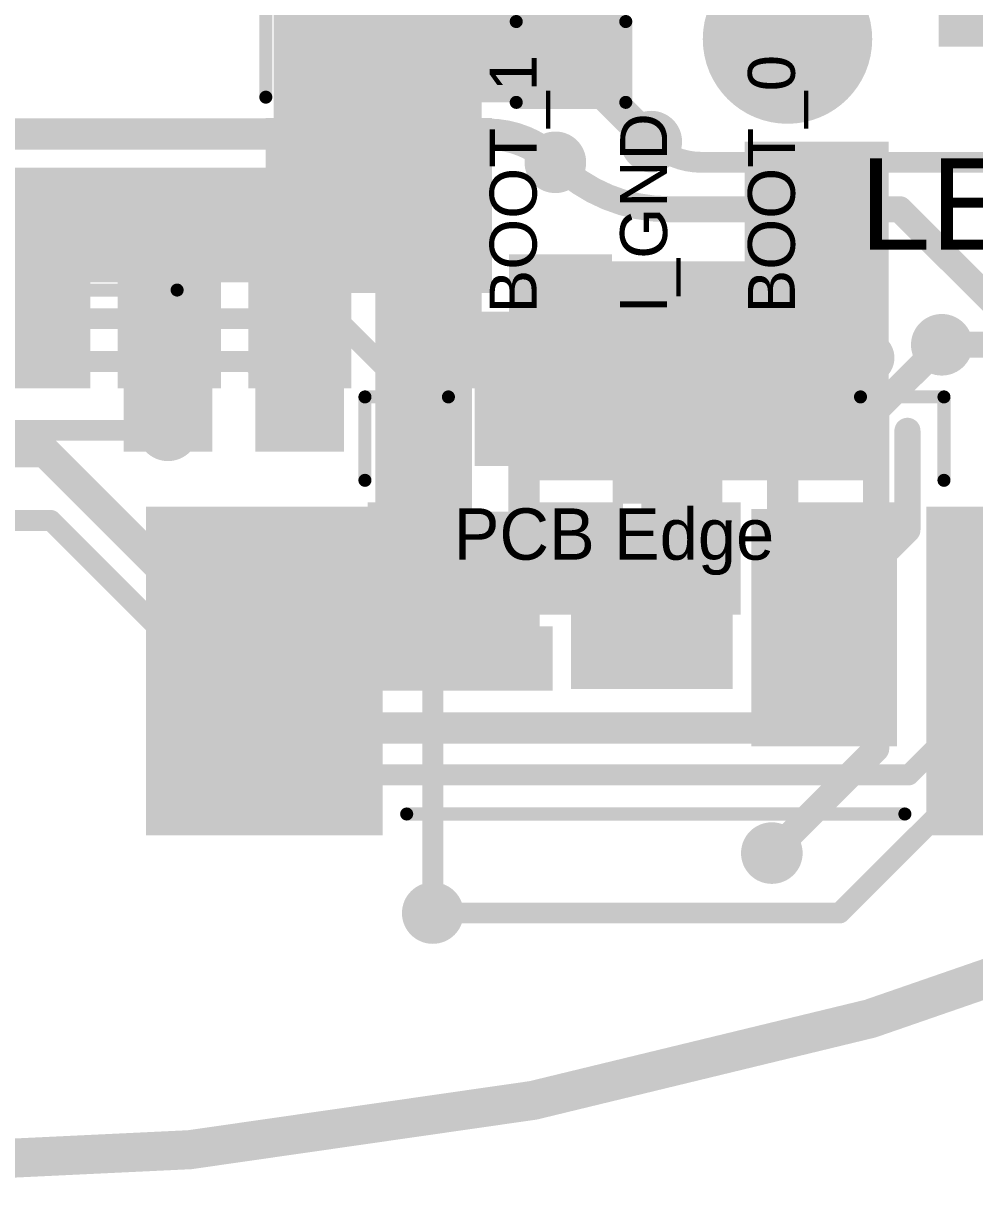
# Model space of a CAD drawing. Header units: millimetres. Extents: x -35.7 to 35.7, y -3.2 to 68.2.
# Drawn here: x 1.75 to 11.02, y -3.19 to 8.14 of the extents above; entities that cross this region are included whole.
import ezdxf

# ---------------------------------------------------------------- set-up
doc = ezdxf.new("R2010")
doc.units = ezdxf.units.MM
for name, color, linetype in [('BottomLayer', 5, 'Continuous'), ('BottomPaste', 16, 'Continuous'), ('BottomSolder', 6, 'Continuous'), ('Mechanical2', 216, 'Continuous'), ('PadHoleLayer', 156, 'Continuous'), ('TopLayer', 1, 'Continuous'), ('TopOverlay', 2, 'Continuous'), ('TopPaste', 8, 'Continuous'), ('TopSolder', 216, 'Continuous'), ('ViaHoleLayer', 16, 'Continuous')]:
    doc.layers.add(name, color=color, linetype=linetype)
doc.styles.add('Arial', font='', dxfattribs={"height": 0.2})
doc.styles.get('Arial').set_extended_font_data('Arial')

# ---------------------------------------------------------------- blocks, each defined once
blk = doc.blocks.new('SOT_23_6_14')
at = {"layer": 'TopLayer'}
for points in [[(-1.91999743, 1.26000002), (-0.69999733, 1.26000002), (-0.69999733, 0.64000126), (-1.91999743, 0.64000126)], [(0.70000241, 1.26000002), (1.92000251, 1.26000002), (1.92000251, 0.64000126), (0.70000241, 0.64000126)], [(-1.91999743, 0.30999938), (-0.69999733, 0.30999938), (-0.69999733, -0.30999938), (-1.91999743, -0.30999938)], [(0.70000241, 0.30999938), (1.92000251, 0.30999938), (1.92000251, -0.30999938), (0.70000241, -0.30999938)], [(-1.91999743, -0.64000126), (-0.69999733, -0.64000126), (-0.69999733, -1.26000002), (-1.91999743, -1.26000002)], [(0.70000241, -0.64000126), (1.92000251, -0.64000126), (1.92000251, -1.26000002), (0.70000241, -1.26000002)]]:
    blk.add_hatch(color=1, dxfattribs=at).paths.add_polyline_path(points)
at = {"layer": 'TopPaste'}
for points in [[(-1.91999743, 1.26000002), (-0.69999733, 1.26000002), (-0.69999733, 0.64000126), (-1.91999743, 0.64000126)], [(0.70000241, 1.26000002), (1.92000251, 1.26000002), (1.92000251, 0.64000126), (0.70000241, 0.64000126)], [(-1.91999743, 0.30999938), (-0.69999733, 0.30999938), (-0.69999733, -0.30999938), (-1.91999743, -0.30999938)], [(0.70000241, 0.30999938), (1.92000251, 0.30999938), (1.92000251, -0.30999938), (0.70000241, -0.30999938)], [(-1.91999743, -0.64000126), (-0.69999733, -0.64000126), (-0.69999733, -1.26000002), (-1.91999743, -1.26000002)], [(0.70000241, -0.64000126), (1.92000251, -0.64000126), (1.92000251, -1.26000002), (0.70000241, -1.26000002)]]:
    blk.add_hatch(color=8, dxfattribs=at).paths.add_polyline_path(points)
at = {"layer": 'TopSolder'}
for points in [[(-2.02159743, 1.36160002), (-0.59839733, 1.36160002), (-0.59839733, 0.53840126), (-2.02159743, 0.53840126)], [(0.5984024099999999, 1.36160002), (2.02160251, 1.36160002), (2.02160251, 0.53840126), (0.5984024099999999, 0.53840126)], [(-2.02159743, 0.41159938), (-0.59839733, 0.41159938), (-0.59839733, -0.41159938), (-2.02159743, -0.41159938)], [(0.5984024099999999, 0.41159938), (2.02160251, 0.41159938), (2.02160251, -0.41159938), (0.5984024099999999, -0.41159938)], [(-2.02159743, -0.53840126), (-0.59839733, -0.53840126), (-0.59839733, -1.36160002), (-2.02159743, -1.36160002)], [(0.5984024099999999, -0.53840126), (2.02160251, -0.53840126), (2.02160251, -1.36160002), (0.5984024099999999, -1.36160002)]]:
    blk.add_hatch(color=216, dxfattribs=at).paths.add_polyline_path(points)
at = {"layer": 'TopOverlay', "const_width": 0.127}
for points in [[(-0.889, 1.524), (0.8636, 1.524)], [(-0.889, 1.4240002), (-0.889, 1.524)], [(0.8636, 1.4240002), (0.8636, 1.524)], [(-2.1844, 1.0922), (-2.0574, 0.9652)], [(-2.1844, 0.8382), (-2.1844, 1.0922)], [(-2.1844, 0.8382), (-2.0574, 0.9652)], [(-0.889, -1.524), (-0.889, -1.4240002)], [(-0.889, -1.524), (0.8636, -1.524)], [(0.8636, -1.524), (0.8636, -1.4240002)]]:
    blk.add_lwpolyline(points, dxfattribs=at)
at = {"layer": 'TopOverlay', "const_width": 0.0635}
for points in [[(-0.9207499999999998, 1.524, 1), (-0.85725, 1.524, 1)], [(-0.9207499999999998, 1.524, 1), (-0.85725, 1.524, 1)], [(0.83185, 1.524, 1), (0.8953499999999999, 1.524, 1)], [(0.83185, 1.524, 1), (0.8953499999999999, 1.524, 1)], [(-0.9207499999999998, 1.4240002, 1), (-0.85725, 1.4240002, 1)], [(0.83185, 1.4240002, 1), (0.8953499999999999, 1.4240002, 1)], [(-2.21615, 1.0922, 1), (-2.15265, 1.0922, 1)], [(-2.21615, 1.0922, 1), (-2.15265, 1.0922, 1)], [(-2.08915, 0.9652, 1), (-2.02565, 0.9652, 1)], [(-2.08915, 0.9652, 1), (-2.02565, 0.9652, 1)], [(-2.21615, 0.8382, 1), (-2.15265, 0.8382, 1)], [(-2.21615, 0.8382, 1), (-2.15265, 0.8382, 1)], [(-0.9207499999999998, -1.4240002, 1), (-0.85725, -1.4240002, 1)], [(-0.9207499999999998, -1.524, 1), (-0.85725, -1.524, 1)], [(-0.9207499999999998, -1.524, 1), (-0.85725, -1.524, 1)], [(0.83185, -1.4240002, 1), (0.8953499999999999, -1.4240002, 1)], [(0.83185, -1.524, 1), (0.8953499999999999, -1.524, 1)], [(0.83185, -1.524, 1), (0.8953499999999999, -1.524, 1)]]:
    blk.add_lwpolyline(points, format="xyb", close=True, dxfattribs=at)
blk = doc.blocks.new('0533980367_30')
at = {"layer": 'TopLayer'}
for points in [[(-4.84999792, 2.87499806), (-2.74999704, 2.87499806), (-2.74999704, -0.12500102), (-4.84999792, -0.12500102)], [(4.85000554, -0.12499848), (2.75000466, -0.12499848), (2.75000466, 2.8750006), (4.85000554, 2.8750006)], [(-1.64999797, -0.7249960099999999), (-0.8499970299999999, -0.7249960099999999), (-0.8499970299999999, -2.02499595), (-1.64999797, -2.02499595)], [(-0.39999793, -0.7249985499999999), (0.4000030099999999, -0.7249985499999999), (0.4000030099999999, -2.02499849), (-0.39999793, -2.02499849)], [(0.8500021099999999, -0.7249985499999999), (1.65000305, -0.7249985499999999), (1.65000305, -2.02499849), (0.8500021099999999, -2.02499849)]]:
    blk.add_hatch(color=1, dxfattribs=at).paths.add_polyline_path(points)
at = {"layer": 'TopPaste'}
for points in [[(-4.84999792, 2.87499806), (-2.74999704, 2.87499806), (-2.74999704, -0.12500102), (-4.84999792, -0.12500102)], [(4.85000554, -0.12499848), (2.75000466, -0.12499848), (2.75000466, 2.8750006), (4.85000554, 2.8750006)], [(-1.64999797, -0.7249960099999999), (-0.8499970299999999, -0.7249960099999999), (-0.8499970299999999, -2.02499595), (-1.64999797, -2.02499595)], [(-0.39999793, -0.7249985499999999), (0.4000030099999999, -0.7249985499999999), (0.4000030099999999, -2.02499849), (-0.39999793, -2.02499849)], [(0.8500021099999999, -0.7249985499999999), (1.65000305, -0.7249985499999999), (1.65000305, -2.02499849), (0.8500021099999999, -2.02499849)]]:
    blk.add_hatch(color=8, dxfattribs=at).paths.add_polyline_path(points)
at = {"layer": 'TopSolder'}
for points in [[(-4.951597919999999, 2.97659806), (-2.64839704, 2.97659806), (-2.64839704, -0.22660102), (-4.951597919999999, -0.22660102)], [(4.95160554, -0.22659848), (2.64840466, -0.22659848), (2.64840466, 2.9766006), (4.95160554, 2.9766006)], [(-1.75159797, -0.62339601), (-0.7483970299999999, -0.62339601), (-0.7483970299999999, -2.12659595), (-1.75159797, -2.12659595)], [(-0.50159793, -0.62339855), (0.50160301, -0.62339855), (0.50160301, -2.12659849), (-0.50159793, -2.12659849)], [(0.7484021099999999, -0.62339855), (1.75160305, -0.62339855), (1.75160305, -2.12659849), (0.7484021099999999, -2.12659849)]]:
    blk.add_hatch(color=216, dxfattribs=at).paths.add_polyline_path(points)
at = {"layer": 'TopOverlay'}
for points, const_width in [([(2.413, 2.76860254), (-2.43840254, 2.76859492)], 0.127), ([(-2.28600254, 0.17780254), (-2.4638, 0)], 0.254), ([(-2.10819746, 0.17780254), (-2.28600254, 0.17780254)], 0.254), ([(-2.4638, 0), (-2.4638, -0.9651974600000001)], 0.254), ([(-2.8194, -1.29539492), (-2.81940254, -0.48259746)], 0.127), ([(2.81940762, -0.4826), (2.81940254, -1.29539746)], 0.127), ([(-2.00660254, -1.2954), (-2.8194, -1.29539492)], 0.127), ([(2.81940254, -1.29539746), (2.00658984, -1.29539746)], 0.127)]:
    blk.add_lwpolyline(points, dxfattribs=dict(at, const_width=const_width))
for points, const_width in [([(-2.47015254, 2.76859492, 1), (-2.40665254, 2.76859492, 1)], 0.0635), ([(2.38125, 2.76860254, 1), (2.44475, 2.76860254, 1)], 0.0635), ([(-2.34950254, 0.17780254, 1), (-2.22250254, 0.17780254, 1)], 0.127), ([(-2.34950254, 0.17780254, 1), (-2.22250254, 0.17780254, 1)], 0.127), ([(-2.17169746, 0.17780254, 1), (-2.04469746, 0.17780254, 1)], 0.127), ([(-2.5273, 0, 1), (-2.4003, 0, 1)], 0.127), ([(-2.5273, 0, 1), (-2.4003, 0, 1)], 0.127), ([(-2.85115254, -0.48259746, 1), (-2.78765254, -0.48259746, 1)], 0.0635), ([(2.78765762, -0.4826, 1), (2.85115762, -0.4826, 1)], 0.0635), ([(-2.5273, -0.9651974600000001, 1), (-2.4003, -0.9651974600000001, 1)], 0.127), ([(-2.85115, -1.29539492, 1), (-2.78765, -1.29539492, 1)], 0.0635), ([(-2.85115, -1.29539492, 1), (-2.78765, -1.29539492, 1)], 0.0635), ([(-2.03835254, -1.2954, 1), (-1.97485254, -1.2954, 1)], 0.0635), ([(1.97483984, -1.29539746, 1), (2.03833984, -1.29539746, 1)], 0.0635), ([(2.78765254, -1.29539746, 1), (2.85115254, -1.29539746, 1)], 0.0635), ([(2.78765254, -1.29539746, 1), (2.85115254, -1.29539746, 1)], 0.0635), ([(-1.95580508, -1.67640254, 1), (-2.20980508, -1.67640254, 1)], 0.254), ([(-2.27330508, -1.67640254, 1), (-2.14630508, -1.67640254, 1)], 0.127), ([(-2.01930508, -1.67640254, 1), (-1.89230508, -1.67640254, 1)], 0.127)]:
    blk.add_lwpolyline(points, format="xyb", close=True, dxfattribs=dict(at, const_width=const_width))
blk.add_text('PCB Edge', height=0.499999, rotation=180, dxfattribs=at).set_placement((1.9558, 0.2905887))
blk = doc.blocks.new('TACTILE_SWITCH_13MM_ACTUATOR_36')
at = {"layer": 'TopLayer'}
for points in [[(-5.24999966, 3.00000035), (-3.24999858, 3.00000035), (-3.24999858, 1.50000081), (-5.24999966, 1.50000081)], [(3.25000112, 3.00000035), (5.250002199999999, 3.00000035), (5.250002199999999, 1.50000081), (3.25000112, 1.50000081)], [(-5.24999966, -1.50000081), (-3.24999858, -1.50000081), (-3.24999858, -3.00000035), (-5.24999966, -3.00000035)], [(3.25000112, -1.50000081), (5.250002199999999, -1.50000081), (5.250002199999999, -3.00000035), (3.25000112, -3.00000035)]]:
    blk.add_hatch(color=1, dxfattribs=at).paths.add_polyline_path(points)
at = {"layer": 'TopPaste'}
for points in [[(-5.24999966, 3.00000035), (-3.24999858, 3.00000035), (-3.24999858, 1.50000081), (-5.24999966, 1.50000081)], [(3.25000112, 3.00000035), (5.250002199999999, 3.00000035), (5.250002199999999, 1.50000081), (3.25000112, 1.50000081)], [(-5.24999966, -1.50000081), (-3.24999858, -1.50000081), (-3.24999858, -3.00000035), (-5.24999966, -3.00000035)], [(3.25000112, -1.50000081), (5.250002199999999, -1.50000081), (5.250002199999999, -3.00000035), (3.25000112, -3.00000035)]]:
    blk.add_hatch(color=8, dxfattribs=at).paths.add_polyline_path(points)
at = {"layer": 'TopSolder'}
for points in [[(-5.35159966, 3.10160035), (-3.14839858, 3.10160035), (-3.14839858, 1.39840081), (-5.35159966, 1.39840081)], [(3.14840112, 3.10160035), (5.351602199999999, 3.10160035), (5.351602199999999, 1.39840081), (3.14840112, 1.39840081)], [(-5.35159966, -1.39840081), (-3.14839858, -1.39840081), (-3.14839858, -3.10160035), (-5.35159966, -3.10160035)], [(3.14840112, -1.39840081), (5.351602199999999, -1.39840081), (5.351602199999999, -3.10160035), (3.14840112, -3.10160035)]]:
    blk.add_hatch(color=216, dxfattribs=at).paths.add_polyline_path(points)
at = {"layer": 'TopOverlay', "const_width": 0.127}
for points in [[(2.3876, 3.0734), (-2.286, 3.0734)], [(-3.1496, 1.1938), (-3.1496, -1.1938)], [(3.14960254, 1.1938), (3.14960254, -1.1938)], [(2.3876, -3.0734), (-2.286, -3.0734)]]:
    blk.add_lwpolyline(points, dxfattribs=at)
at = {"layer": 'TopOverlay', "const_width": 0.0635}
for points in [[(-2.31775, 3.0734, 1), (-2.25425, 3.0734, 1)], [(2.35585, 3.0734, 1), (2.41935, 3.0734, 1)], [(-3.18135, 1.1938, 1), (-3.11785, 1.1938, 1)], [(3.11785254, 1.1938, 1), (3.18135254, 1.1938, 1)], [(-3.18135, -1.1938, 1), (-3.11785, -1.1938, 1)], [(3.11785254, -1.1938, 1), (3.18135254, -1.1938, 1)], [(-2.31775, -3.0734, 1), (-2.25425, -3.0734, 1)], [(2.35585, -3.0734, 1), (2.41935, -3.0734, 1)]]:
    blk.add_lwpolyline(points, format="xyb", close=True, dxfattribs=at)
blk = doc.blocks.new('CAP_0603_96')
at = {"layer": 'TopLayer'}
for points in [[(-0.3809999999999999, 0.4445), (-0.3809999999999999, -0.4445), (-1.143, -0.4445), (-1.143, 0.4445)], [(1.143, 0.4445), (1.143, -0.4445), (0.3809999999999999, -0.4445), (0.3809999999999999, 0.4445)]]:
    blk.add_hatch(color=1, dxfattribs=at).paths.add_polyline_path(points)
at = {"layer": 'TopPaste'}
for points in [[(-0.3809999999999999, 0.4445), (-0.3809999999999999, -0.4445), (-1.143, -0.4445), (-1.143, 0.4445)], [(1.143, 0.4445), (1.143, -0.4445), (0.3809999999999999, -0.4445), (0.3809999999999999, 0.4445)]]:
    blk.add_hatch(color=8, dxfattribs=at).paths.add_polyline_path(points)
at = {"layer": 'TopSolder'}
for points in [[(-0.3210001199999999, 0.50449988), (-0.3210001199999999, -0.50449988), (-1.20299988, -0.50449988), (-1.20299988, 0.50449988)], [(1.20299988, 0.50449988), (1.20299988, -0.50449988), (0.3210001199999999, -0.50449988), (0.3210001199999999, 0.50449988)]]:
    blk.add_hatch(color=216, dxfattribs=at).paths.add_polyline_path(points)
at = {"layer": 'TopOverlay', "const_width": 0.127}
for points in [[(-0.4571999999999999, 0.5334), (-1.2446, 0.5334)], [(-1.2446, -0.5334), (-1.2446, 0.5334)], [(1.2446, 0.5334), (0.4571999999999999, 0.5334)], [(1.2446, -0.5334), (1.2446, 0.5334)], [(-0.4571999999999999, -0.5334), (-1.2446, -0.5334)], [(1.2446, -0.5334), (0.4571999999999999, -0.5334)]]:
    blk.add_lwpolyline(points, dxfattribs=at)
at = {"layer": 'TopOverlay', "const_width": 0.0635}
for points in [[(-1.27635, 0.5334, 1), (-1.21285, 0.5334, 1)], [(-1.27635, 0.5334, 1), (-1.21285, 0.5334, 1)], [(-0.4889499999999999, 0.5334, 1), (-0.42545, 0.5334, 1)], [(0.42545, 0.5334, 1), (0.4889499999999999, 0.5334, 1)], [(1.21285, 0.5334, 1), (1.27635, 0.5334, 1)], [(1.21285, 0.5334, 1), (1.27635, 0.5334, 1)], [(-1.27635, -0.5334, 1), (-1.21285, -0.5334, 1)], [(-1.27635, -0.5334, 1), (-1.21285, -0.5334, 1)], [(-0.4889499999999999, -0.5334, 1), (-0.42545, -0.5334, 1)], [(0.42545, -0.5334, 1), (0.4889499999999999, -0.5334, 1)], [(1.21285, -0.5334, 1), (1.27635, -0.5334, 1)], [(1.21285, -0.5334, 1), (1.27635, -0.5334, 1)]]:
    blk.add_lwpolyline(points, format="xyb", close=True, dxfattribs=at)
blk = doc.blocks.new('M55_7012642R_B_135')
at = {"layer": 'BottomLayer'}
for points in [[(-10.71499889, 3.79999748), (-9.514998749999998, 3.79999748), (-9.514998749999998, 1.0999978), (-10.71499889, 1.0999978)], [(-7.219999529999999, 2.19999687), (-8.02000047, 2.19999687), (-8.02000047, 3.29999721), (-7.219999529999999, 3.29999721)], [(-5.949999529999999, 2.19999687), (-6.75000047, 2.19999687), (-6.75000047, 3.29999721), (-5.949999529999999, 3.29999721)], [(-4.67999953, 2.19999687), (-5.480000469999999, 2.19999687), (-5.480000469999999, 3.29999721), (-4.67999953, 3.29999721)], [(-3.40999953, 2.19999687), (-4.21000047, 2.19999687), (-4.21000047, 3.29999721), (-3.40999953, 3.29999721)], [(-2.13999953, 2.19999687), (-2.94000047, 2.19999687), (-2.94000047, 3.29999721), (-2.13999953, 3.29999721)]]:
    blk.add_hatch(color=5, dxfattribs=at).paths.add_polyline_path(points)
at = {"layer": 'BottomPaste'}
for points in [[(-10.71499889, 3.79999748), (-9.514998749999998, 3.79999748), (-9.514998749999998, 1.0999978), (-10.71499889, 1.0999978)], [(-7.219999529999999, 2.19999687), (-8.02000047, 2.19999687), (-8.02000047, 3.29999721), (-7.219999529999999, 3.29999721)], [(-5.949999529999999, 2.19999687), (-6.75000047, 2.19999687), (-6.75000047, 3.29999721), (-5.949999529999999, 3.29999721)], [(-4.67999953, 2.19999687), (-5.480000469999999, 2.19999687), (-5.480000469999999, 3.29999721), (-4.67999953, 3.29999721)], [(-3.40999953, 2.19999687), (-4.21000047, 2.19999687), (-4.21000047, 3.29999721), (-3.40999953, 3.29999721)], [(-2.13999953, 2.19999687), (-2.94000047, 2.19999687), (-2.94000047, 3.29999721), (-2.13999953, 3.29999721)]]:
    blk.add_hatch(color=16, dxfattribs=at).paths.add_polyline_path(points)
at = {"layer": 'BottomSolder'}
for points in [[(-10.81659889, 3.90159748), (-9.41339875, 3.90159748), (-9.41339875, 0.9983978), (-10.81659889, 0.9983978)], [(-7.11839953, 2.09839687), (-8.121600469999999, 2.09839687), (-8.121600469999999, 3.401597209999999), (-7.11839953, 3.401597209999999)], [(-5.84839953, 2.09839687), (-6.85160047, 2.09839687), (-6.85160047, 3.401597209999999), (-5.84839953, 3.401597209999999)], [(-4.57839953, 2.09839687), (-5.58160047, 2.09839687), (-5.58160047, 3.401597209999999), (-4.57839953, 3.401597209999999)], [(-3.30839953, 2.09839687), (-4.31160047, 2.09839687), (-4.31160047, 3.401597209999999), (-3.30839953, 3.401597209999999)], [(-2.03839953, 2.09839687), (-3.04160047, 2.09839687), (-3.04160047, 3.401597209999999), (-2.03839953, 3.401597209999999)]]:
    blk.add_hatch(color=6, dxfattribs=at).paths.add_polyline_path(points)
h = blk.add_hatch(color=6, dxfattribs=at)
edge = h.paths.add_edge_path()
edge.add_arc((-9.83000066, -2.54e-06), 0.1016, 0, 360)
at = {"layer": 'PadHoleLayer'}
h = blk.add_hatch(color=156, dxfattribs=at)
edge = h.paths.add_edge_path()
edge.add_arc((-9.83000066, -2.54e-06), 0.8249996199999998, 0, 360)
at = {"layer": 'TopSolder'}
h = blk.add_hatch(color=216, dxfattribs=at)
edge = h.paths.add_edge_path()
edge.add_arc((-9.83000066, -2.54e-06), 0.1016, 0, 360)
blk = doc.blocks.new('RES0603_B_161')
at = {"layer": 'BottomLayer'}
for points in [[(-1.143, -0.4445), (-1.143, 0.4445), (-0.3809999999999999, 0.4445), (-0.3809999999999999, -0.4445)], [(0.3809999999999999, -0.4445), (0.3809999999999999, 0.4445), (1.143, 0.4445), (1.143, -0.4445)]]:
    blk.add_hatch(color=5, dxfattribs=at).paths.add_polyline_path(points)
at = {"layer": 'BottomPaste'}
for points in [[(-1.143, -0.4445), (-1.143, 0.4445), (-0.3809999999999999, 0.4445), (-0.3809999999999999, -0.4445)], [(0.3809999999999999, -0.4445), (0.3809999999999999, 0.4445), (1.143, 0.4445), (1.143, -0.4445)]]:
    blk.add_hatch(color=16, dxfattribs=at).paths.add_polyline_path(points)
at = {"layer": 'BottomSolder'}
for points in [[(-1.2446, -0.5460999999999999), (-1.2446, 0.5460999999999999), (-0.2794, 0.5460999999999999), (-0.2794, -0.5460999999999999)], [(0.2794, -0.5460999999999999), (0.2794, 0.5460999999999999), (1.2446, 0.5460999999999999), (1.2446, -0.5460999999999999)]]:
    blk.add_hatch(color=6, dxfattribs=at).paths.add_polyline_path(points)
blk = doc.blocks.new('RES0603_B_162')
at = {"layer": 'BottomLayer'}
for points in [[(-1.143, -0.4445), (-1.143, 0.4445), (-0.3809999999999999, 0.4445), (-0.3809999999999999, -0.4445)], [(0.3809999999999999, -0.4445), (0.3809999999999999, 0.4445), (1.143, 0.4445), (1.143, -0.4445)]]:
    blk.add_hatch(color=5, dxfattribs=at).paths.add_polyline_path(points)
at = {"layer": 'BottomPaste'}
for points in [[(-1.143, -0.4445), (-1.143, 0.4445), (-0.3809999999999999, 0.4445), (-0.3809999999999999, -0.4445)], [(0.3809999999999999, -0.4445), (0.3809999999999999, 0.4445), (1.143, 0.4445), (1.143, -0.4445)]]:
    blk.add_hatch(color=16, dxfattribs=at).paths.add_polyline_path(points)
at = {"layer": 'BottomSolder'}
for points in [[(-1.2446, -0.5460999999999999), (-1.2446, 0.5460999999999999), (-0.2794, 0.5460999999999999), (-0.2794, -0.5460999999999999)], [(0.2794, -0.5460999999999999), (0.2794, 0.5460999999999999), (1.2446, 0.5460999999999999), (1.2446, -0.5460999999999999)]]:
    blk.add_hatch(color=6, dxfattribs=at).paths.add_polyline_path(points)

msp = doc.modelspace()

# ---------------------------------------------------------------- hatches: boundary and pattern name
at = {"layer": 'BottomLayer'}
h = msp.add_hatch(color=5, dxfattribs=at)
edge = h.paths.add_edge_path()
edge.add_arc((7.868150379999999, 6.983440439999999), 0.2999994, 0, 360)
h = msp.add_hatch(color=5, dxfattribs=at)
edge = h.paths.add_edge_path()
edge.add_arc((6.9342, 6.7818), 0.2999994, 0, 360)
for points in [[(8.7884, 4.1402), (10.16, 4.1402), (10.16, 6.9088), (8.7884, 6.9088)], [(1.4732, 4.648199999999999), (2.3368, 4.648199999999999), (2.3368, 6.553199999999999), (1.4732, 6.553199999999999)], [(3.59410254, 5.79071486), (2.73050254, 5.79071486), (2.73050254, 3.96240254), (3.59410254, 3.96240254)], [(4.87680254, 5.79071486), (4.01320254, 5.79071486), (4.01320254, 3.96240254), (4.87680254, 3.96240254)], [(5.1816, 1.7018), (6.1214, 1.7018), (6.1214, 5.7912), (5.1816, 5.7912)], [(6.5786, 3.682999999999999), (10.16, 3.682999999999999), (10.16, 5.8166), (6.5786, 5.8166)], [(6.731, 2.4765), (8.6614, 2.4765), (8.6614, 3.4036), (6.731, 3.4036)], [(7.086600000000001, 1.651), (8.6614, 1.651), (8.6614, 3.40949788), (7.086600000000001, 3.40949788)], [(10.26160762, 1.0922), (10.26160762, 3.4036), (8.844003139999998, 3.4036), (8.844003139999998, 1.0922)], [(9.3218, 2.413), (10.2616, 2.413), (10.2616, 3.4036), (9.3218, 3.4036)], [(6.55320254, 1.63226496), (6.55320254, 3.3782), (5.18159746, 3.3782), (5.18159746, 1.63226496)], [(6.2738, 1.63226496), (6.9088, 1.63226496), (6.9088, 2.2606), (6.2738, 2.2606)]]:
    msp.add_hatch(color=5, dxfattribs=at).paths.add_polyline_path(points)
h = msp.add_hatch(color=5, dxfattribs=at)
edge = h.paths.add_edge_path()
edge.add_arc((1.905, 6.1976), 0.2999994, 0, 360)
h = msp.add_hatch(color=5, dxfattribs=at)
edge = h.paths.add_edge_path()
edge.add_arc((8.2804, 5.3594), 0.2999994, 0, 360)
h = msp.add_hatch(color=5, dxfattribs=at)
edge = h.paths.add_edge_path()
edge.add_arc((10.69754274, 5.0038), 0.2999994, 0, 360)
h = msp.add_hatch(color=5, dxfattribs=at)
edge = h.paths.add_edge_path()
edge.add_arc((4.4704, 4.34929788), 0.2999994, 0, 360)
h = msp.add_hatch(color=5, dxfattribs=at)
edge = h.paths.add_edge_path()
edge.add_arc((3.1623, 4.1704006), 0.2999994, 0, 360)
h = msp.add_hatch(color=5, dxfattribs=at)
edge = h.paths.add_edge_path()
edge.add_arc((8.254999999999999, 3.89299704), 0.2999994, 0, 360)
h = msp.add_hatch(color=5, dxfattribs=at)
edge = h.paths.add_edge_path()
edge.add_arc((6.608800599999999, 1.97649084), 0.2999994, 0, 360)
h = msp.add_hatch(color=5, dxfattribs=at)
edge = h.paths.add_edge_path()
edge.add_arc((7.467599999999999, 1.97649084), 0.2999994, 0, 360)
h = msp.add_hatch(color=5, dxfattribs=at)
edge = h.paths.add_edge_path()
edge.add_arc((8.3058, 1.97649084), 0.2999994, 0, 360)
h = msp.add_hatch(color=5, dxfattribs=at)
edge = h.paths.add_edge_path()
edge.add_arc((9.143999999999998, 1.97649084), 0.2999994, 0, 360)
h = msp.add_hatch(color=5, dxfattribs=at)
edge = h.paths.add_edge_path()
edge.add_arc((9.042399999999999, 0.0508), 0.2999994, 0, 360)
h = msp.add_hatch(color=5, dxfattribs=at)
edge = h.paths.add_edge_path()
edge.add_arc((5.7404, -0.5334), 0.2999994, 0, 360)
at = {"layer": 'BottomSolder'}
h = msp.add_hatch(color=6, dxfattribs=at)
edge = h.paths.add_edge_path()
edge.add_arc((7.868150379999999, 6.983440439999999), 0.1499997, 0, 360)
h = msp.add_hatch(color=6, dxfattribs=at)
edge = h.paths.add_edge_path()
edge.add_arc((1.905, 6.1976), 0.1499997, 0, 360)
h = msp.add_hatch(color=6, dxfattribs=at)
edge = h.paths.add_edge_path()
edge.add_arc((8.2804, 5.3594), 0.1499997, 0, 360)
h = msp.add_hatch(color=6, dxfattribs=at)
edge = h.paths.add_edge_path()
edge.add_arc((10.69754274, 5.0038), 0.1499997, 0, 360)
h = msp.add_hatch(color=6, dxfattribs=at)
edge = h.paths.add_edge_path()
edge.add_arc((4.4704, 4.34929788), 0.1499997, 0, 360)
h = msp.add_hatch(color=6, dxfattribs=at)
edge = h.paths.add_edge_path()
edge.add_arc((3.1623, 4.1704006), 0.1499997, 0, 360)
h = msp.add_hatch(color=6, dxfattribs=at)
edge = h.paths.add_edge_path()
edge.add_arc((8.254999999999999, 3.89299704), 0.1499997, 0, 360)
h = msp.add_hatch(color=6, dxfattribs=at)
edge = h.paths.add_edge_path()
edge.add_arc((6.608800599999999, 1.97649084), 0.1499997, 0, 360)
h = msp.add_hatch(color=6, dxfattribs=at)
edge = h.paths.add_edge_path()
edge.add_arc((7.467599999999999, 1.97649084), 0.1499997, 0, 360)
h = msp.add_hatch(color=6, dxfattribs=at)
edge = h.paths.add_edge_path()
edge.add_arc((8.3058, 1.97649084), 0.1499997, 0, 360)
h = msp.add_hatch(color=6, dxfattribs=at)
edge = h.paths.add_edge_path()
edge.add_arc((9.143999999999998, 1.97649084), 0.1499997, 0, 360)
h = msp.add_hatch(color=6, dxfattribs=at)
edge = h.paths.add_edge_path()
edge.add_arc((9.042399999999999, 0.0508), 0.1499997, 0, 360)
h = msp.add_hatch(color=6, dxfattribs=at)
edge = h.paths.add_edge_path()
edge.add_arc((5.7404, -0.5334), 0.1499997, 0, 360)
at = {"layer": 'TopLayer'}
for points in [[(4.191, 7.365999999999999), (7.531099999999999, 7.365999999999999), (7.531099999999999, 8.2804), (4.191, 8.2804)], [(4.18979858, 6.36980438), (6.21519966, 6.36980438), (6.21519966, 7.563604379999999), (4.18979858, 7.563604379999999)], [(1.4478, 5.6134), (6.1976, 5.6134), (6.1976, 6.731), (1.4478, 6.731)], [(7.492999999999999, 3.4544), (8.5598, 3.4544), (8.5598, 5.6961532), (7.492999999999999, 5.6961532)]]:
    msp.add_hatch(color=1, dxfattribs=at).paths.add_polyline_path(points)
h = msp.add_hatch(color=1, dxfattribs=at)
edge = h.paths.add_edge_path()
edge.add_arc((7.868150379999999, 6.983440439999999), 0.2999994, 0, 360)
h = msp.add_hatch(color=1, dxfattribs=at)
edge = h.paths.add_edge_path()
edge.add_arc((6.9342, 6.7818), 0.2999994, 0, 360)
h = msp.add_hatch(color=1, dxfattribs=at)
edge = h.paths.add_edge_path()
edge.add_arc((1.905, 6.1976), 0.2999994, 0, 360)
h = msp.add_hatch(color=1, dxfattribs=at)
edge = h.paths.add_edge_path()
edge.add_arc((8.2804, 5.3594), 0.2999994, 0, 360)
h = msp.add_hatch(color=1, dxfattribs=at)
edge = h.paths.add_edge_path()
edge.add_arc((10.69754274, 5.0038), 0.2999994, 0, 360)
h = msp.add_hatch(color=1, dxfattribs=at)
edge = h.paths.add_edge_path()
edge.add_arc((4.4704, 4.34929788), 0.2999994, 0, 360)
h = msp.add_hatch(color=1, dxfattribs=at)
edge = h.paths.add_edge_path()
edge.add_arc((3.1623, 4.1704006), 0.2999994, 0, 360)
h = msp.add_hatch(color=1, dxfattribs=at)
edge = h.paths.add_edge_path()
edge.add_arc((8.254999999999999, 3.89299704), 0.2999994, 0, 360)
h = msp.add_hatch(color=1, dxfattribs=at)
edge = h.paths.add_edge_path()
edge.add_arc((6.608800599999999, 1.97649084), 0.2999994, 0, 360)
h = msp.add_hatch(color=1, dxfattribs=at)
edge = h.paths.add_edge_path()
edge.add_arc((7.467599999999999, 1.97649084), 0.2999994, 0, 360)
h = msp.add_hatch(color=1, dxfattribs=at)
edge = h.paths.add_edge_path()
edge.add_arc((8.3058, 1.97649084), 0.2999994, 0, 360)
h = msp.add_hatch(color=1, dxfattribs=at)
edge = h.paths.add_edge_path()
edge.add_arc((9.143999999999998, 1.97649084), 0.2999994, 0, 360)
h = msp.add_hatch(color=1, dxfattribs=at)
edge = h.paths.add_edge_path()
edge.add_arc((9.042399999999999, 0.0508), 0.2999994, 0, 360)
h = msp.add_hatch(color=1, dxfattribs=at)
edge = h.paths.add_edge_path()
edge.add_arc((5.7404, -0.5334), 0.2999994, 0, 360)
at = {"layer": 'TopSolder'}
h = msp.add_hatch(color=216, dxfattribs=at)
edge = h.paths.add_edge_path()
edge.add_arc((7.868150379999999, 6.983440439999999), 0.1499997, 0, 360)
h = msp.add_hatch(color=216, dxfattribs=at)
edge = h.paths.add_edge_path()
edge.add_arc((1.905, 6.1976), 0.1499997, 0, 360)
h = msp.add_hatch(color=216, dxfattribs=at)
edge = h.paths.add_edge_path()
edge.add_arc((8.2804, 5.3594), 0.1499997, 0, 360)
h = msp.add_hatch(color=216, dxfattribs=at)
edge = h.paths.add_edge_path()
edge.add_arc((10.69754274, 5.0038), 0.1499997, 0, 360)
h = msp.add_hatch(color=216, dxfattribs=at)
edge = h.paths.add_edge_path()
edge.add_arc((4.4704, 4.34929788), 0.1499997, 0, 360)
h = msp.add_hatch(color=216, dxfattribs=at)
edge = h.paths.add_edge_path()
edge.add_arc((3.1623, 4.1704006), 0.1499997, 0, 360)
h = msp.add_hatch(color=216, dxfattribs=at)
edge = h.paths.add_edge_path()
edge.add_arc((8.254999999999999, 3.89299704), 0.1499997, 0, 360)
h = msp.add_hatch(color=216, dxfattribs=at)
edge = h.paths.add_edge_path()
edge.add_arc((6.608800599999999, 1.97649084), 0.1499997, 0, 360)
h = msp.add_hatch(color=216, dxfattribs=at)
edge = h.paths.add_edge_path()
edge.add_arc((7.467599999999999, 1.97649084), 0.1499997, 0, 360)
h = msp.add_hatch(color=216, dxfattribs=at)
edge = h.paths.add_edge_path()
edge.add_arc((8.3058, 1.97649084), 0.1499997, 0, 360)
h = msp.add_hatch(color=216, dxfattribs=at)
edge = h.paths.add_edge_path()
edge.add_arc((9.143999999999998, 1.97649084), 0.1499997, 0, 360)
h = msp.add_hatch(color=216, dxfattribs=at)
edge = h.paths.add_edge_path()
edge.add_arc((9.042399999999999, 0.0508), 0.1499997, 0, 360)
h = msp.add_hatch(color=216, dxfattribs=at)
edge = h.paths.add_edge_path()
edge.add_arc((5.7404, -0.5334), 0.1499997, 0, 360)
at = {"layer": 'ViaHoleLayer'}
h = msp.add_hatch(color=16, dxfattribs=at)
edge = h.paths.add_edge_path()
edge.add_arc((7.868150379999999, 6.983440439999999), 0.1499997, 0, 360)
h = msp.add_hatch(color=16, dxfattribs=at)
edge = h.paths.add_edge_path()
edge.add_arc((6.9342, 6.7818), 0.1499997, 0, 360)
h = msp.add_hatch(color=16, dxfattribs=at)
edge = h.paths.add_edge_path()
edge.add_arc((1.905, 6.1976), 0.1499997, 0, 360)
h = msp.add_hatch(color=16, dxfattribs=at)
edge = h.paths.add_edge_path()
edge.add_arc((8.2804, 5.3594), 0.1499997, 0, 360)
h = msp.add_hatch(color=16, dxfattribs=at)
edge = h.paths.add_edge_path()
edge.add_arc((10.69754274, 5.0038), 0.1499997, 0, 360)
h = msp.add_hatch(color=16, dxfattribs=at)
edge = h.paths.add_edge_path()
edge.add_arc((4.4704, 4.34929788), 0.1499997, 0, 360)
h = msp.add_hatch(color=16, dxfattribs=at)
edge = h.paths.add_edge_path()
edge.add_arc((3.1623, 4.1704006), 0.1499997, 0, 360)
h = msp.add_hatch(color=16, dxfattribs=at)
edge = h.paths.add_edge_path()
edge.add_arc((8.254999999999999, 3.89299704), 0.1499997, 0, 360)
h = msp.add_hatch(color=16, dxfattribs=at)
edge = h.paths.add_edge_path()
edge.add_arc((6.608800599999999, 1.97649084), 0.1499997, 0, 360)
h = msp.add_hatch(color=16, dxfattribs=at)
edge = h.paths.add_edge_path()
edge.add_arc((7.467599999999999, 1.97649084), 0.1499997, 0, 360)
h = msp.add_hatch(color=16, dxfattribs=at)
edge = h.paths.add_edge_path()
edge.add_arc((8.3058, 1.97649084), 0.1499997, 0, 360)
h = msp.add_hatch(color=16, dxfattribs=at)
edge = h.paths.add_edge_path()
edge.add_arc((9.143999999999998, 1.97649084), 0.1499997, 0, 360)
h = msp.add_hatch(color=16, dxfattribs=at)
edge = h.paths.add_edge_path()
edge.add_arc((9.042399999999999, 0.0508), 0.1499997, 0, 360)
h = msp.add_hatch(color=16, dxfattribs=at)
edge = h.paths.add_edge_path()
edge.add_arc((5.7404, -0.5334), 0.1499997, 0, 360)

# ---------------------------------------------------------------- linework, layer by layer
at = {"layer": 'BottomLayer'}
for points, const_width in [([(7.264399999999999, 7.587190819999999), (7.264399999999999, 8.813799999999999)], 0.3048), ([(7.264399999999999, 7.587190819999999), (7.868150379999999, 6.983440439999999)], 0.3048), ([(-5.3450998, 7.056399399999999), (6.27125746, 7.056399399999999)], 0.3048), ([(1.905, 5.23215616), (1.905, 6.1976)], 0.3048), ([(5.7023, 5.219456159999999), (5.715, 5.23215616)], 0.508), ([(1.8796, 5.206756159999999), (1.905, 5.23215616)], 0.2032), ([(3.1623, 5.219456159999999), (3.175, 5.23215616)], 0.3048), ([(3.1623, 4.1704006), (3.1623, 5.219456159999999)], 0.3048), ([(4.457699999999999, 5.19405616), (4.4704, 5.206756159999999)], 0.3048), ([(4.457699999999999, 4.19689788), (4.457699999999999, 5.19405616)], 0.3048), ([(4.444999999999999, 5.23215616), (4.4704, 5.206756159999999)], 0.2032), ([(9.4742, 4.78795588), (9.4742, 4.9022)], 0.7619999999999999), ([(8.369299999999999, 4.7498), (9.0551, 4.064)], 0.7619999999999999), ([(10.69754274, 5.0038), (12.5222, 5.0038)], 0.254), ([(4.457699999999999, 4.19689788), (4.4704, 4.184197879999999)], 0.3048), ([(-0.27295094, 3.9624), (1.96239638, 3.9624)], 0.3048), ([(1.96239638, 3.9624), (4.65479638, 1.27)], 0.3048), ([(-1.53364692, 3.292353079999999), (2.02178666, 3.292353079999999)], 0.2032), ([(2.02178666, 3.292353079999999), (4.475939739999999, 0.8382)], 0.2032), ([(5.6896, 2.9464), (5.7023, 2.9591)], 0.508), ([(5.588, 2.921), (5.672114639999999, 2.83688536)], 0.3048), ([(9.08751802, 1.84851802), (9.143999999999998, 1.905)], 0.3048), ([(10.37733764, 0.8128), (11.31713764, 1.7526)], 0.2032), ([(4.65479638, 1.27), (9.194799999999999, 1.27)], 0.3048), ([(9.7028, -0.5334), (11.3538, 1.1176)], 0.2032), ([(4.475939739999999, 0.8382), (4.5466, 0.8382)], 0.2032), ([(4.5466, 0.8382), (4.571999999999999, 0.8128)], 0.2032), ([(4.571999999999999, 0.8128), (10.37733764, 0.8128)], 0.2032), ([(5.7404, -0.5334), (9.7028, -0.5334)], 0.2032)]:
    msp.add_lwpolyline(points, dxfattribs=dict(at, const_width=const_width))
for points, const_width in [([(7.188199999999999, 7.587190819999999, 1), (7.340599999999999, 7.587190819999999, 1)], 0.1524), ([(7.188199999999999, 7.587190819999999, 1), (7.340599999999999, 7.587190819999999, 1)], 0.1524), ([(6.19505746, 7.056399399999999, 1), (6.34745746, 7.056399399999999, 1)], 0.1524), ([(6.19505746, 7.056399399999999, 1), (6.34745746, 7.056399399999999, 1)], 0.1524), ([(6.552692, 6.985507999999999, 1), (6.705092, 6.985507999999999, 1)], 0.1524), ([(6.552692, 6.985507999999999, 1), (6.705092, 6.985507999999999, 1)], 0.1524), ([(7.791950379999999, 6.983440439999999, 1), (7.944350379999999, 6.983440439999999, 1)], 0.1524), ([(6.858, 6.7818, 1), (7.010400000000001, 6.7818, 1)], 0.1524), ([(1.8288, 6.1976, 1), (1.9812, 6.1976, 1)], 0.1524), ([(5.575299999999999, 5.219456159999999, 1), (5.8293, 5.219456159999999, 1)], 0.254), ([(5.588, 5.23215616, 1), (5.842, 5.23215616, 1)], 0.254), ([(1.8288, 5.23215616, 1), (1.9812, 5.23215616, 1)], 0.1524), ([(1.8542, 5.23215616, 1), (1.9558, 5.23215616, 1)], 0.1016), ([(3.0861, 5.219456159999999, 1), (3.2385, 5.219456159999999, 1)], 0.1524), ([(3.0861, 5.219456159999999, 1), (3.2385, 5.219456159999999, 1)], 0.1524), ([(3.0988, 5.23215616, 1), (3.2512, 5.23215616, 1)], 0.1524), ([(4.381499999999999, 5.19405616, 1), (4.533899999999999, 5.19405616, 1)], 0.1524), ([(4.381499999999999, 5.19405616, 1), (4.533899999999999, 5.19405616, 1)], 0.1524), ([(4.3942, 5.206756159999999, 1), (4.5466, 5.206756159999999, 1)], 0.1524), ([(4.3942, 5.23215616, 1), (4.495799999999999, 5.23215616, 1)], 0.1016), ([(1.8288, 5.206756159999999, 1), (1.9304, 5.206756159999999, 1)], 0.1016), ([(4.419599999999999, 5.206756159999999, 1), (4.521199999999999, 5.206756159999999, 1)], 0.1016), ([(9.2837, 4.9022, 1), (9.6647, 4.9022, 1)], 0.3809999999999999), ([(8.178799999999999, 4.7498, 1), (8.5598, 4.7498, 1)], 0.3809999999999999), ([(9.2837, 4.78795588, 1), (9.6647, 4.78795588, 1)], 0.3809999999999999), ([(10.63404274, 5.0038, 1), (10.76104274, 5.0038, 1)], 0.127), ([(8.8646, 4.064, 1), (9.2456, 4.064, 1)], 0.3809999999999999), ([(3.0861, 4.1704006, 1), (3.2385, 4.1704006, 1)], 0.1524), ([(4.381499999999999, 4.19689788, 1), (4.533899999999999, 4.19689788, 1)], 0.1524), ([(4.381499999999999, 4.19689788, 1), (4.533899999999999, 4.19689788, 1)], 0.1524), ([(4.3942, 4.184197879999999, 1), (4.5466, 4.184197879999999, 1)], 0.1524), ([(1.88619638, 3.9624, 1), (2.03859638, 3.9624, 1)], 0.1524), ([(1.88619638, 3.9624, 1), (2.03859638, 3.9624, 1)], 0.1524), ([(1.97098666, 3.292353079999999, 1), (2.07258666, 3.292353079999999, 1)], 0.1016), ([(1.97098666, 3.292353079999999, 1), (2.07258666, 3.292353079999999, 1)], 0.1016), ([(5.5626, 2.9464, 1), (5.8166, 2.9464, 1)], 0.254), ([(5.575299999999999, 2.9591, 1), (5.8293, 2.9591, 1)], 0.254), ([(5.5118, 2.921, 1), (5.6642, 2.921, 1)], 0.1524), ([(5.595914639999999, 2.83688536, 1), (5.748314639999999, 2.83688536, 1)], 0.1524), ([(9.067799999999998, 1.905, 1), (9.220199999999998, 1.905, 1)], 0.1524), ([(9.01131802, 1.84851802, 1), (9.16371802, 1.84851802, 1)], 0.1524), ([(4.57859638, 1.27, 1), (4.73099638, 1.27, 1)], 0.1524), ([(4.57859638, 1.27, 1), (4.73099638, 1.27, 1)], 0.1524), ([(9.118599999999999, 1.27, 1), (9.270999999999999, 1.27, 1)], 0.1524), ([(4.42513974, 0.8382, 1), (4.526739739999999, 0.8382, 1)], 0.1016), ([(4.42513974, 0.8382, 1), (4.526739739999999, 0.8382, 1)], 0.1016), ([(4.495799999999999, 0.8382, 1), (4.597399999999999, 0.8382, 1)], 0.1016), ([(4.495799999999999, 0.8382, 1), (4.597399999999999, 0.8382, 1)], 0.1016), ([(4.521199999999999, 0.8128, 1), (4.6228, 0.8128, 1)], 0.1016), ([(4.521199999999999, 0.8128, 1), (4.6228, 0.8128, 1)], 0.1016), ([(10.32653764, 0.8128, 1), (10.42813764, 0.8128, 1)], 0.1016), ([(10.32653764, 0.8128, 1), (10.42813764, 0.8128, 1)], 0.1016), ([(5.6896, -0.5334, 1), (5.7912, -0.5334, 1)], 0.1016), ([(9.652, -0.5334, 1), (9.7536, -0.5334, 1)], 0.1016), ([(9.652, -0.5334, 1), (9.7536, -0.5334, 1)], 0.1016)]:
    msp.add_lwpolyline(points, format="xyb", close=True, dxfattribs=dict(at, const_width=const_width))
at = {"layer": 'BottomLayer', "const_width": 0.3048}
for points in [[(6.27125746, 7.056399399999999, -0.09815738502181937), (6.628892, 6.985507999999999)], [(6.628892, 6.985507999999999, -0.09882544345981308), (6.9342, 6.7818)]]:
    msp.add_lwpolyline(points, format="xyb", dxfattribs=at)
at = {"layer": 'Mechanical2', "const_width": 0.3809999999999999}
msp.add_lwpolyline([(30.74390092, 14.75000098, -0.2679491924311226), (0, -2.99999908)], format="xyb", dxfattribs=at)
at = {"layer": 'TopLayer'}
for points, const_width in [([(6.8326, 7.594599999999999), (6.8326, 8.001)], 0.2032), ([(7.0231, 7.772399999999999), (7.124700000000001, 7.874)], 0.2032), ([(7.054849999999999, 7.74065), (7.188199999999999, 7.874)], 0.2032), ([(7.124700000000001, 7.874), (7.188199999999999, 7.874)], 0.2032), ([(7.188199999999999, 7.874), (7.251699999999999, 7.874)], 0.2032), ([(8.354954079999999, 6.7818), (14.4018, 6.7818)], 0.2032), ([(5.0521997, 6.1976), (5.215199119999999, 6.36059942)], 0.3048), ([(1.905, 6.1976), (5.0521997, 6.1976)], 0.3048), ([(8.03797732, 6.324599999999999), (10.28700254, 6.324599999999999)], 0.254), ([(10.28700254, 6.324599999999999), (12.43240084, 4.1792017)], 0.254), ([(-0.46591982, 5.2578), (4.8006, 5.2578)], 0.2032), ([(4.8006, 5.2578), (5.7404, 4.318000000000001)], 0.2032), ([(10.0584, 4.36465726), (10.69754274, 5.0038)], 0.254), ([(-7.737632479999999, 4.8417988), (3.97789908, 4.8417988)], 0.2032), ([(3.97789908, 4.8417988), (4.4704, 4.34929788)], 0.2032), ([(6.62909774, 4.55509884), (6.64939742, 4.57539852)], 0.3048), ([(6.62909774, 1.99678798), (6.62909774, 4.55509884)], 0.3048), ([(7.823197459999999, 4.52119746), (7.848599999999999, 4.5466)], 0.3048), ([(7.823197459999999, 4.42299852), (7.823197459999999, 4.52119746)], 0.3048), ([(9.143999999999998, 1.97649084), (9.1493975, 4.44839598)], 0.3048), ([(5.7404, -0.5334), (5.7404, 4.318000000000001)], 0.2032), ([(10.0584, 1.0668), (10.0584, 4.36465726)], 0.254), ([(0.8176006, 4.1704006), (3.1623, 4.1704006)], 0.2032), ([(6.608800599999999, 1.97649084), (6.62909774, 1.99678798)], 0.3048), ([(9.143999999999998, 1.905), (9.143999999999998, 1.97649084)], 0.3048), ([(9.042399999999999, 0.0508), (10.0584, 1.0668)], 0.254)]:
    msp.add_lwpolyline(points, dxfattribs=dict(at, const_width=const_width))
for points, const_width in [([(6.7818, 8.001, 1), (6.8834, 8.001, 1)], 0.1016), ([(7.0739, 7.874, 1), (7.175499999999999, 7.874, 1)], 0.1016), ([(7.0739, 7.874, 1), (7.175499999999999, 7.874, 1)], 0.1016), ([(7.1374, 7.874, 1), (7.238999999999999, 7.874, 1)], 0.1016), ([(7.1374, 7.874, 1), (7.238999999999999, 7.874, 1)], 0.1016), ([(7.1374, 7.874, 1), (7.238999999999999, 7.874, 1)], 0.1016), ([(7.200899999999999, 7.874, 1), (7.302499999999999, 7.874, 1)], 0.1016), ([(6.9723, 7.772399999999999, 1), (7.0739, 7.772399999999999, 1)], 0.1016), ([(7.004049999999999, 7.74065, 1), (7.10565, 7.74065, 1)], 0.1016), ([(6.7818, 7.594599999999999, 1), (6.8834, 7.594599999999999, 1)], 0.1016), ([(7.817350379999999, 6.983440439999999, 1), (7.918950379999999, 6.983440439999999, 1)], 0.1016), ([(6.8707, 6.7818, 1), (6.9977, 6.7818, 1)], 0.127), ([(8.304154079999998, 6.7818, 1), (8.40575408, 6.7818, 1)], 0.1016), ([(8.304154079999998, 6.7818, 1), (8.40575408, 6.7818, 1)], 0.1016), ([(5.138999119999999, 6.36059942, 1), (5.291399119999999, 6.36059942, 1)], 0.1524), ([(1.8288, 6.1976, 1), (1.9812, 6.1976, 1)], 0.1524), ([(4.9759997, 6.1976, 1), (5.128399699999999, 6.1976, 1)], 0.1524), ([(4.9759997, 6.1976, 1), (5.128399699999999, 6.1976, 1)], 0.1524), ([(7.97447732, 6.324599999999999, 1), (8.101477319999999, 6.324599999999999, 1)], 0.127), ([(7.97447732, 6.324599999999999, 1), (8.101477319999999, 6.324599999999999, 1)], 0.127), ([(10.22350254, 6.324599999999999, 1), (10.35050254, 6.324599999999999, 1)], 0.127), ([(10.22350254, 6.324599999999999, 1), (10.35050254, 6.324599999999999, 1)], 0.127), ([(4.7498, 5.2578, 1), (4.8514, 5.2578, 1)], 0.1016), ([(4.7498, 5.2578, 1), (4.8514, 5.2578, 1)], 0.1016), ([(10.63404274, 5.0038, 1), (10.76104274, 5.0038, 1)], 0.127), ([(3.92709908, 4.8417988, 1), (4.02869908, 4.8417988, 1)], 0.1016), ([(3.92709908, 4.8417988, 1), (4.02869908, 4.8417988, 1)], 0.1016), ([(6.55289774, 4.55509884, 1), (6.70529774, 4.55509884, 1)], 0.1524), ([(6.55289774, 4.55509884, 1), (6.70529774, 4.55509884, 1)], 0.1524), ([(6.57319742, 4.57539852, 1), (6.72559742, 4.57539852, 1)], 0.1524), ([(7.746997459999999, 4.52119746, 1), (7.899397459999999, 4.52119746, 1)], 0.1524), ([(7.746997459999999, 4.52119746, 1), (7.899397459999999, 4.52119746, 1)], 0.1524), ([(7.772399999999999, 4.5466, 1), (7.924799999999999, 4.5466, 1)], 0.1524), ([(7.746997459999999, 4.42299852, 1), (7.899397459999999, 4.42299852, 1)], 0.1524), ([(9.0731975, 4.44839598, 1), (9.2255975, 4.44839598, 1)], 0.1524), ([(4.419599999999999, 4.34929788, 1), (4.521199999999999, 4.34929788, 1)], 0.1016), ([(5.6896, 4.318000000000001, 1), (5.7912, 4.318000000000001, 1)], 0.1016), ([(5.6896, 4.318000000000001, 1), (5.7912, 4.318000000000001, 1)], 0.1016), ([(9.9949, 4.36465726, 1), (10.1219, 4.36465726, 1)], 0.127), ([(9.9949, 4.36465726, 1), (10.1219, 4.36465726, 1)], 0.127), ([(3.1115, 4.1704006, 1), (3.2131, 4.1704006, 1)], 0.1016), ([(6.532600599999999, 1.97649084, 1), (6.6850006, 1.97649084, 1)], 0.1524), ([(6.55289774, 1.99678798, 1), (6.70529774, 1.99678798, 1)], 0.1524), ([(6.55289774, 1.99678798, 1), (6.70529774, 1.99678798, 1)], 0.1524), ([(9.067799999999998, 1.97649084, 1), (9.220199999999998, 1.97649084, 1)], 0.1524), ([(9.067799999999998, 1.97649084, 1), (9.220199999999998, 1.97649084, 1)], 0.1524), ([(9.067799999999998, 1.905, 1), (9.220199999999998, 1.905, 1)], 0.1524), ([(9.9949, 1.0668, 1), (10.1219, 1.0668, 1)], 0.127), ([(9.9949, 1.0668, 1), (10.1219, 1.0668, 1)], 0.127), ([(8.9789, 0.0508, 1), (9.105899999999998, 0.0508, 1)], 0.127), ([(5.6896, -0.5334, 1), (5.7912, -0.5334, 1)], 0.1016)]:
    msp.add_lwpolyline(points, format="xyb", close=True, dxfattribs=dict(at, const_width=const_width))
for points, const_width in [([(8.354954079999999, 6.7818, -0.198912367379658), (7.868150379999999, 6.983440439999999)], 0.2032), ([(8.03797732, 6.324599999999999, -0.198912367379658), (6.9342, 6.7818)], 0.254)]:
    msp.add_lwpolyline(points, format="xyb", dxfattribs=dict(at, const_width=const_width))

# ---------------------------------------------------------------- block references
for name, p, rotation in [('M55_7012642R_B_135', (-0.635, 7.982153199999999), 180), ('TACTILE_SWITCH_13MM_ACTUATOR_36', (0.9652, 8.6106), 180), ('CAP_0603_96', (7.086600000000001, 8.6106), 270), ('0533980367_30', (7.899399999999999, 3.2004), 180), ('RES0603_B_162', (9.017, 2.921), 180)]:
    msp.add_blockref(name, p, dxfattribs=dict(rotation=rotation))
for name, p in [('SOT_23_6_14', (12.68804168, 9.270999999999999)), ('RES0603_B_161', (6.35, 2.921))]:
    msp.add_blockref(name, p)

# ---------------------------------------------------------------- texts
at = {"layer": 'TopOverlay', "style": 'Arial'}
for s, p in [('BOOT_1', (6.7521455, 5.308599999999999)), ('BOOT_0', (9.266745499999999, 5.308599999999999)), ('I_GND', (8.0221455, 5.30860254))]:
    msp.add_text(s, height=0.4571999999999999, rotation=90, dxfattribs=at).set_placement(p)
msp.add_text('LED1', height=0.889, dxfattribs=at).set_placement((9.8980117, 5.93104478))

doc.saveas('drawing.dxf')
